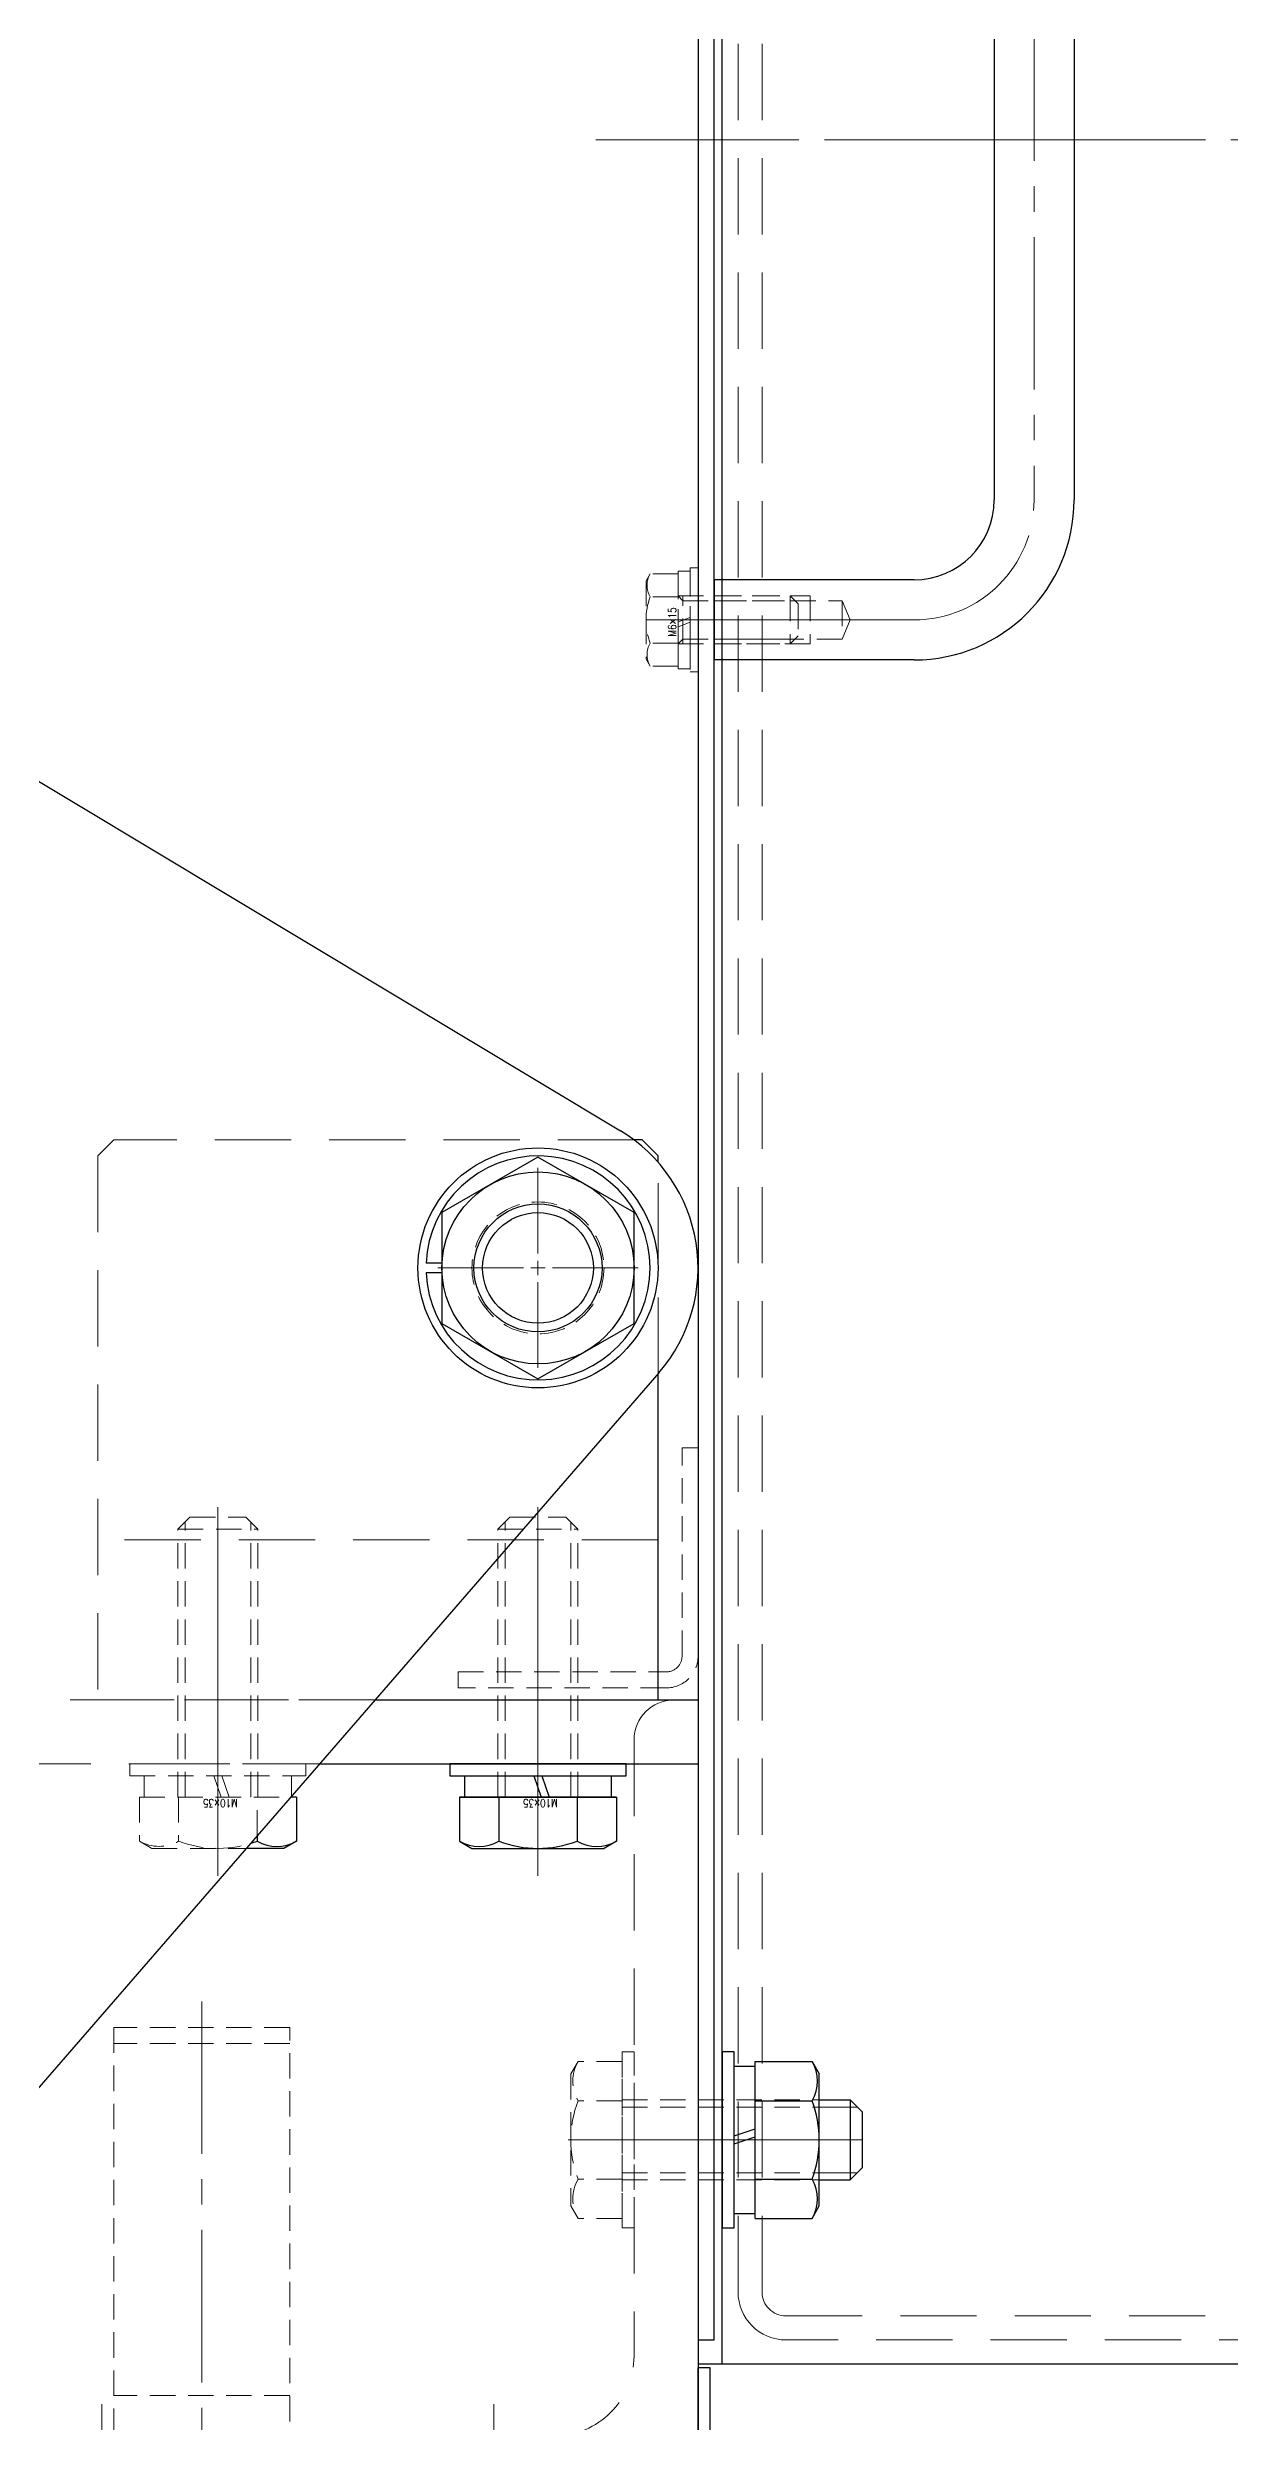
# Model space of a CAD drawing. Header units: millimetres. Extents: x 0 to 51411, y 0 to 16902.
# Drawn here: x 2214.4 to 2362.1, y 13210.7 to 13507.5 of the extents above; entities that cross this region are included whole.
import ezdxf

# ---------------------------------------------------------------- set-up
doc = ezdxf.new("R2010")
doc.units = ezdxf.units.MM
doc.linetypes.add('CENTER2', pattern=[28.575, 19.05, -3.175, 3.175, -3.175])
doc.linetypes.add('HIDDEN2', pattern=[4.7625, 3.175, -1.5875])
for name, color, linetype, lineweight in [('01_外形線', 7, 'Continuous', 25), ('02_細線', 5, 'Continuous', 13), ('03_かくれ線', 6, 'HIDDEN2', 13), ('04_中心線', 1, 'CENTER2', 9)]:
    doc.layers.add(name, color=color, linetype=linetype, lineweight=lineweight)
doc.styles.add('寸法用', font='simplex.shx', dxfattribs={"width": 0.8, "bigfont": '@extfont2.shx'})

# ---------------------------------------------------------------- blocks, each defined once
blk = doc.blocks.new('*U1379')
at = {"layer": '04_中心線', "color": 0, "linetype": 'CENTER2', "transparency": 16777216}
for p, q in [((0, 1.8), (0, 12.5)), ((-12.5, 0), (-1.8, 0)), ((1.8, 0), (12.5, 0)), ((0, -12.5), (0, -1.8))]:
    blk.add_line(p, q, dxfattribs=at)
at = {"layer": '04_中心線', "color": 0, "linetype": 'Continuous', "transparency": 16777216}
for p, q in [((-0.9, 0), (0.9, 0)), ((0, -0.9), (0, 0.9))]:
    blk.add_line(p, q, dxfattribs=at)

msp = doc.modelspace()

# ---------------------------------------------------------------- linework, layer by layer
at = {"color": 0}
msp.add_line((2295.704, 13773.911), (2295.704, 13217.911), dxfattribs=at)
at = {"color": 0, "transparency": 33554559}
msp.add_line((2295.704, 13217.911), (2895.704, 13217.911), dxfattribs=at)
at = {"layer": '01_外形線'}
for p, q in [((2295.697, 14109.875), (2295.697, 13300.911)), ((2332.704, 13540.91), (2332.704, 13450.91)), ((2342.704, 13540.91), (2342.704, 13450.91)), ((2322.704, 13440.91), (2297.704, 13440.91)), ((2297.704, 13440.91), (2297.704, 13430.91)), ((2182.416, 13434.266), (2285.994, 13372.056)), ((2322.704, 13430.91), (2297.704, 13430.91)), ((2288.697, 13370.911), (2287.697, 13370.911)), ((2290.697, 13368.911), (2288.697, 13370.911)), ((2290.697, 13368.14), (2290.697, 13368.911)), ((2290.804, 13341.805), (2182.697, 13217.191)), ((2290.697, 13300.911), (2290.697, 13341.681)), ((2255.327, 13300.911), (2295.697, 13300.911)), ((2255.697, 13300.911), (2290.697, 13300.911)), ((2295.697, 13300.911), (2295.697, 13200.911)), ((2248.387, 13292.911), (2295.697, 13292.911)), ((2243.947, 13282.361), (2239.234, 13282.361)), ((2295.697, 13240.911), (2295.697, 13200.911)), ((2297.197, 13217.411), (2295.697, 13217.411)), ((2295.697, 13200.911), (2295.697, 13217.411)), ((2297.197, 13200.911), (2297.197, 13217.411))]:
    msp.add_line(p, q, dxfattribs=at)
at = {"layer": '01_外形線', "color": 0, "transparency": 33554559}
msp.add_line((2298.704, 13217.911), (2298.704, 13773.911), dxfattribs=at)
at = {"layer": '01_外形線'}
for points in [[(2295.704, 13770.91), (2295.704, 13220.91), (2297.704, 13220.91), (2297.704, 13770.91)], [(2286.697, 13292.911), (2264.697, 13292.911), (2264.697, 13291.411), (2286.697, 13291.411)], [(2298.704, 13256.911), (2298.704, 13234.911), (2300.204, 13234.911), (2300.204, 13256.911)]]:
    msp.add_lwpolyline(points, close=True, dxfattribs=at)
for points in [[(2261.71, 13354.311, 46.6452283), (2261.71, 13355.511)], [(2240.604, 13283.264, 0.2679491), (2245.512, 13283.264)], [(2265.882, 13283.264, 0.2679491), (2270.789, 13283.264)], [(2270.789, 13283.264, 0.1841118), (2280.604, 13283.264)], [(2280.604, 13283.264, 0.2679491), (2285.512, 13283.264)], [(2309.951, 13250.818, 0.2679491), (2309.951, 13255.726)], [(2309.951, 13241.003, 0.1841118), (2309.951, 13250.818)], [(2309.951, 13236.096, 0.2679491), (2309.951, 13241.003)]]:
    msp.add_lwpolyline(points, format="xyb", dxfattribs=at)
for points in [[(2275.697, 13368.767), (2263.697, 13361.839)], [(2287.697, 13361.839), (2275.697, 13368.767)], [(2263.697, 13361.839), (2263.697, 13347.983)], [(2287.697, 13347.983), (2287.697, 13361.839)], [(2263.697, 13355.511), (2261.71, 13355.511)], [(2263.697, 13354.311), (2261.71, 13354.311)], [(2263.697, 13347.983), (2275.697, 13341.054)], [(2275.697, 13341.054), (2287.697, 13347.983)], [(2266.497, 13291.411), (2275.197, 13291.411)], [(2266.497, 13291.411), (2266.497, 13288.761)], [(2275.197, 13291.411), (2276.107, 13288.761)], [(2276.197, 13291.411), (2284.897, 13291.411)], [(2276.197, 13291.411), (2277.107, 13288.761)], [(2284.897, 13288.761), (2284.897, 13291.411)], [(2245.512, 13288.761), (2244.786, 13288.761)], [(2245.512, 13288.761), (2245.512, 13283.264)], [(2265.882, 13288.761), (2265.882, 13283.264)], [(2285.512, 13288.761), (2265.882, 13288.761)], [(2265.882, 13288.761), (2285.512, 13288.761)], [(2266.497, 13288.761), (2276.107, 13288.761)], [(2270.789, 13288.761), (2270.789, 13283.264)], [(2277.107, 13288.761), (2284.897, 13288.761)], [(2280.604, 13288.761), (2280.604, 13283.264)], [(2285.512, 13288.761), (2285.512, 13283.264)], [(2240.604, 13283.94), (2240.604, 13283.264)], [(2245.512, 13283.264), (2243.947, 13282.361)], [(2265.882, 13283.264), (2267.447, 13282.361)], [(2267.447, 13282.361), (2283.947, 13282.361)], [(2285.512, 13283.264), (2283.947, 13282.361)], [(2302.854, 13236.096), (2302.854, 13255.726)], [(2302.854, 13255.726), (2309.951, 13255.726)], [(2309.951, 13255.726), (2310.854, 13254.161)], [(2300.204, 13246.411), (2300.204, 13255.111)], [(2302.854, 13255.111), (2300.204, 13255.111)], [(2302.854, 13247.321), (2302.854, 13255.111)], [(2310.854, 13237.661), (2310.854, 13254.161)], [(2302.854, 13250.818), (2309.951, 13250.818)], [(2310.854, 13250.911), (2314.704, 13250.911)], [(2314.704, 13250.911), (2316.204, 13249.411)], [(2314.704, 13250.911), (2314.704, 13240.911)], [(2300.204, 13246.411), (2302.854, 13247.321)], [(2316.204, 13249.411), (2316.204, 13242.411)], [(2300.204, 13245.411), (2302.854, 13246.321)], [(2300.204, 13236.711), (2300.204, 13245.411)], [(2302.854, 13236.711), (2302.854, 13246.321)], [(2302.854, 13241.003), (2309.951, 13241.003)], [(2310.854, 13240.911), (2314.704, 13240.911)], [(2314.704, 13240.911), (2316.204, 13242.411)], [(2300.204, 13236.711), (2302.854, 13236.711)], [(2302.854, 13236.096), (2309.951, 13236.096)], [(2309.951, 13236.096), (2310.854, 13237.661)]]:
    msp.add_lwpolyline(points, dxfattribs=at)
for radius in [15, 12, 8, 6.918]:
    msp.add_circle((2275.697, 13354.911), radius, dxfattribs=at)
for centre, radius, start, end in [((2322.704, 13450.91), 20, 270, 0), ((2322.704, 13450.91), 10, 270, 0), ((2275.697, 13354.911), 20, 319.05705, 59.01082), ((2235.697, 13296.14), 13.779, 287.18392, 290.864)]:
    msp.add_arc(centre, radius, start, end, dxfattribs=at)
at = {"layer": '02_細線'}
for points in [[(2310.854, 13250.011), (2315.604, 13250.011)], [(2310.854, 13241.811), (2315.604, 13241.811)]]:
    msp.add_lwpolyline(points, dxfattribs=at)
at = {"layer": '03_かくれ線', "ltscale": 3, "transparency": 33554559}
for p, q in [((2300.704, 13226.911), (2300.704, 13764.911)), ((2303.704, 13226.911), (2303.704, 13764.911)), ((2306.704, 13223.911), (2884.704, 13223.911)), ((2884.704, 13220.911), (2306.704, 13220.911))]:
    msp.add_line(p, q, dxfattribs=at)
at = {"layer": '03_かくれ線', "ltscale": 3}
for p, q in [((2222.697, 13370.911), (2220.697, 13368.911)), ((2220.697, 13368.911), (2220.697, 13300.911)), ((2287.697, 13370.911), (2222.697, 13370.911)), ((2290.697, 13341.681), (2290.697, 13368.14)), ((2290.697, 13320.911), (2220.697, 13320.911)), ((2255.327, 13300.911), (1971.697, 13300.911)), ((2220.697, 13300.911), (2255.697, 13300.911)), ((2292.697, 13300.911), (2295.697, 13300.911)), ((2287.697, 13295.911), (2287.697, 13218.911)), ((2248.387, 13292.911), (1971.697, 13292.911))]:
    msp.add_line(p, q, dxfattribs=at)
at = {"layer": '03_かくれ線'}
for p, q in [((2244.667, 13257.967), (2222.697, 13257.967)), ((2244.667, 13213.967), (2222.727, 13213.967))]:
    msp.add_line(p, q, dxfattribs=at)
for points in [[(2289.709, 13441.683), (2289.204, 13440.81)], [(2289.204, 13440.81), (2289.204, 13431.01)], [(2293.204, 13441.683), (2289.709, 13441.683)], [(2293.204, 13442.01), (2293.204, 13435.664)], [(2294.704, 13442.01), (2293.204, 13442.01)], [(2293.204, 13441.683), (2293.204, 13430.136)], [(2293.204, 13441.683), (2293.204, 13430.136)], [(2294.704, 13442.01), (2294.704, 13436.21)], [(2293.204, 13438.797), (2289.709, 13438.797)], [(2293.204, 13438.91), (2307.204, 13438.91)], [(2293.804, 13438.31), (2293.204, 13438.91)], [(2293.804, 13432.91), (2293.804, 13438.91)], [(2293.804, 13438.31), (2307.804, 13438.31)], [(2297.704, 13438.91), (2309.704, 13438.91), (2309.704, 13432.91), (2297.704, 13432.91)], [(2297.704, 13438.31), (2313.704, 13438.31), (2313.704, 13433.51), (2297.704, 13433.51)], [(2307.204, 13438.91), (2308.204, 13437.91)], [(2307.204, 13438.91), (2307.204, 13432.91)], [(2308.204, 13437.91), (2308.204, 13433.91)], [(2313.704, 13438.31), (2314.698, 13435.91), (2313.704, 13433.51)], [(2294.704, 13436.21), (2293.204, 13435.664)], [(2294.704, 13435.61), (2293.204, 13435.064)], [(2293.204, 13435.064), (2293.204, 13429.81)], [(2294.704, 13435.61), (2294.704, 13429.81)], [(2307.204, 13432.91), (2308.204, 13433.91)], [(2289.709, 13430.136), (2289.204, 13431.01)], [(2293.204, 13433.023), (2289.709, 13433.023)], [(2293.804, 13433.51), (2293.204, 13432.91)], [(2293.204, 13432.91), (2307.204, 13432.91)], [(2293.804, 13433.51), (2307.804, 13433.51)], [(2293.204, 13430.136), (2289.709, 13430.136)], [(2293.204, 13429.81), (2294.704, 13429.81)], [(2230.697, 13322.261), (2232.197, 13323.761)], [(2232.197, 13323.761), (2239.197, 13323.761)], [(2240.697, 13322.261), (2239.197, 13323.761)], [(2270.697, 13322.261), (2272.197, 13323.761)], [(2272.197, 13323.761), (2279.197, 13323.761)], [(2280.697, 13322.261), (2279.197, 13323.761)], [(2230.697, 13322.261), (2240.697, 13322.261)], [(2230.697, 13288.761), (2230.697, 13322.261)], [(2231.597, 13288.761), (2231.597, 13323.161)], [(2239.797, 13288.761), (2239.797, 13323.161)], [(2240.697, 13288.761), (2240.697, 13322.261)], [(2270.697, 13322.261), (2280.697, 13322.261)], [(2270.697, 13288.761), (2270.697, 13322.261)], [(2271.597, 13288.761), (2271.597, 13323.161)], [(2279.797, 13288.761), (2279.797, 13323.161)], [(2280.697, 13288.761), (2280.697, 13322.261)], [(2226.497, 13291.411), (2226.497, 13288.761)], [(2235.197, 13291.411), (2236.107, 13288.761)], [(2236.197, 13291.411), (2237.107, 13288.761)], [(2244.897, 13288.888), (2244.897, 13291.411)], [(2225.882, 13288.761), (2225.882, 13283.264)], [(2225.882, 13288.761), (2244.786, 13288.761)], [(2230.789, 13288.761), (2230.789, 13283.264)], [(2240.604, 13283.94), (2240.604, 13288.761)], [(2225.882, 13283.264), (2227.447, 13282.361)], [(2227.447, 13282.361), (2239.234, 13282.361)], [(2280.708, 13255.726), (2279.804, 13254.161)], [(2286.204, 13255.726), (2280.708, 13255.726)], [(2286.204, 13236.096), (2286.204, 13255.726)], [(2279.804, 13254.161), (2279.804, 13237.661)], [(2286.204, 13250.818), (2280.708, 13250.818)], [(2286.204, 13250.911), (2310.854, 13250.911)], [(2286.204, 13250.011), (2310.854, 13250.011)], [(2286.204, 13241.003), (2280.708, 13241.003)], [(2286.204, 13241.811), (2310.854, 13241.811)], [(2286.204, 13240.911), (2310.854, 13240.911)], [(2280.708, 13236.096), (2279.804, 13237.661)], [(2286.204, 13236.096), (2280.708, 13236.096)]]:
    msp.add_lwpolyline(points, dxfattribs=at)
for points in [[(2289.709, 13441.683, 0.2679491), (2289.709, 13438.797)], [(2289.709, 13438.797, 0.1747), (2289.709, 13433.023)], [(2289.709, 13433.023, 0.2679491), (2289.709, 13430.136)], [(2225.882, 13283.264, 0.2679491), (2230.789, 13283.264)], [(2230.789, 13283.264, 0.1675576), (2239.768, 13282.976)], [(2280.708, 13255.726, 0.2679491), (2280.708, 13250.818)], [(2280.708, 13250.818, 0.1841118), (2280.708, 13241.003)], [(2280.708, 13241.003, 0.2679491), (2280.708, 13236.096)]]:
    msp.add_lwpolyline(points, format="xyb", dxfattribs=at)
for points in [[(2295.704, 13429.41), (2295.704, 13442.41), (2294.704, 13442.41), (2294.704, 13429.41)], [(2246.697, 13292.911), (2224.697, 13292.911), (2224.697, 13291.411), (2246.697, 13291.411)], [(2222.697, 13259.967), (2222.697, 13205.967), (2244.667, 13205.967), (2244.667, 13259.967)], [(2286.204, 13256.911), (2286.204, 13234.911), (2287.704, 13234.911), (2287.704, 13256.911)]]:
    msp.add_lwpolyline(points, close=True, dxfattribs=at)
msp.add_lwpolyline([(2291.704, 13302.409), (2265.704, 13302.409), (2265.704, 13304.409), (2291.704, 13304.409, 0.4142136), (2293.704, 13306.409), (2293.704, 13332.409), (2295.704, 13332.409), (2295.704, 13306.409, -0.4142136)], format="xyb", close=True, dxfattribs=at)
msp.add_circle((2275.697, 13354.911), 8.25, dxfattribs=at)
at = {"layer": '03_かくれ線', "ltscale": 3}
for centre, radius, start, end in [((2292.697, 13295.911), 5, 90, 180), ((2277.697, 13218.911), 10, 270, 0)]:
    msp.add_arc(centre, radius, start, end, dxfattribs=at)
at = {"layer": '03_かくれ線', "ltscale": 3, "transparency": 33554559}
for radius in [6, 3]:
    msp.add_arc((2306.704, 13226.911), radius, 180, 270, dxfattribs=at)
at = {"layer": '04_中心線'}
for p, q in [((2337.704, 13540.91), (2337.704, 13450.91)), ((2307.704, 13495.91), (2285.704, 13495.91)), ((2345.204, 13495.91), (2330.204, 13495.91)), ((2322.704, 13435.91), (2294.704, 13435.91)), ((2235.697, 13324.997), (2235.697, 13278.911)), ((2275.697, 13324.997), (2275.697, 13278.911)), ((2235.697, 13314.276), (2235.697, 13279.868)), ((2275.697, 13314.276), (2275.697, 13279.868)), ((2233.697, 13263.233), (2233.697, 13194.484)), ((2303.932, 13245.911), (2279.482, 13245.911)), ((2287.46, 13245.911), (2306.858, 13245.911)), ((2306.939, 13245.911), (2287.541, 13245.911)), ((2221.197, 13212.878), (2221.197, 13196.835)), ((2270.197, 13212.878), (2270.197, 13196.835))]:
    msp.add_line(p, q, dxfattribs=at)
at = {"layer": '04_中心線', "transparency": 33554559}
msp.add_line((2282.916, 13495.911), (2907.33, 13495.911), dxfattribs=at)
at = {"layer": '04_中心線'}
for points in [[(2289.204, 13435.91), (2308.204, 13435.91)], [(2235.697, 13282.361), (2235.697, 13318.761)], [(2275.697, 13282.361), (2275.697, 13318.761)], [(2279.804, 13245.911), (2316.204, 13245.911)], [(2300.204, 13245.911), (2298.704, 13245.911)], [(2302.854, 13245.911), (2300.204, 13245.911)], [(2310.854, 13245.911), (2302.854, 13245.911)]]:
    msp.add_lwpolyline(points, dxfattribs=at)
msp.add_arc((2322.704, 13450.91), 15, 270, 0, dxfattribs=at)

# ---------------------------------------------------------------- block references
at = {"layer": '04_中心線', "linetype": 'CENTER2', "rotation": 270}
msp.add_blockref('*U1379', (2275.697, 13354.911), dxfattribs=at)

# ---------------------------------------------------------------- texts
at = {"layer": '03_かくれ線', "style": '寸法用', "width": 0.8}
for s, rotation, p in [('M6×15', 90, (2292.97, 13433.835)), ('M10×35', 180, (2238.157, 13288.511)), ('M10×35', 180, (2278.157, 13288.511))]:
    msp.add_text(s, height=1, rotation=rotation, dxfattribs=at).set_placement(p)

doc.saveas('drawing.dxf')
